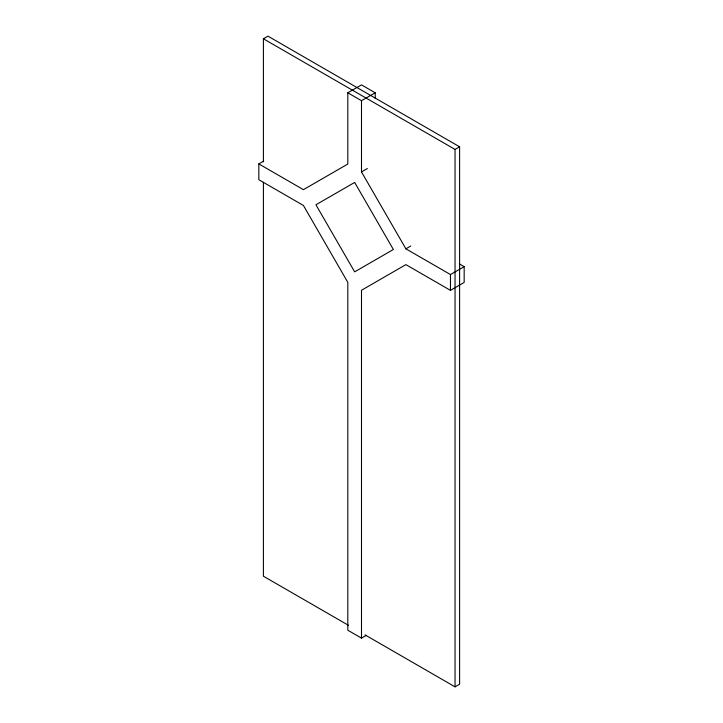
<?xml version="1.0" encoding="UTF-8"?>
<svg xmlns="http://www.w3.org/2000/svg" width="723" height="723" viewBox="0 0 723 723"><rect width="100%" height="100%" fill="white"/><g stroke="black" fill="none" stroke-linecap="round" stroke-linejoin="round"><path stroke-width="1.08" d="M263.398 161.844L263.398 38.78L267.953 36.15L459.602 146.796L459.602 684.22L455.047 686.85L365.088 634.911M366.389 635.291L361.5 638.12L347.808 630.212L347.808 282.35L303.425 205.468L258.834 179.72L258.834 163.913L303.425 189.661L347.808 164.031L347.808 92.788L361.5 84.88L375.192 92.788L375.192 98.355M347.808 92.788L361.5 100.687L375.192 92.788M258.834 163.913L263.723 161.093M361.5 638.12L361.5 290.257L405.892 264.627L450.474 290.366L464.166 282.467L464.166 266.66L450.474 274.559L405.892 248.82L361.5 171.938L367.365 168.549M263.398 38.78L455.047 149.426L459.602 146.796M405.892 248.82L410.781 245.992M459.322 263.859L464.166 266.66M348.468 625.314L263.398 576.204L263.398 182.169M455.047 149.426L455.047 686.85M450.474 274.559L450.474 290.366M361.5 100.687L361.5 171.938M354.659 182.431L315.933 204.79L354.659 271.848L393.375 249.498L354.659 182.431"/></g></svg>
